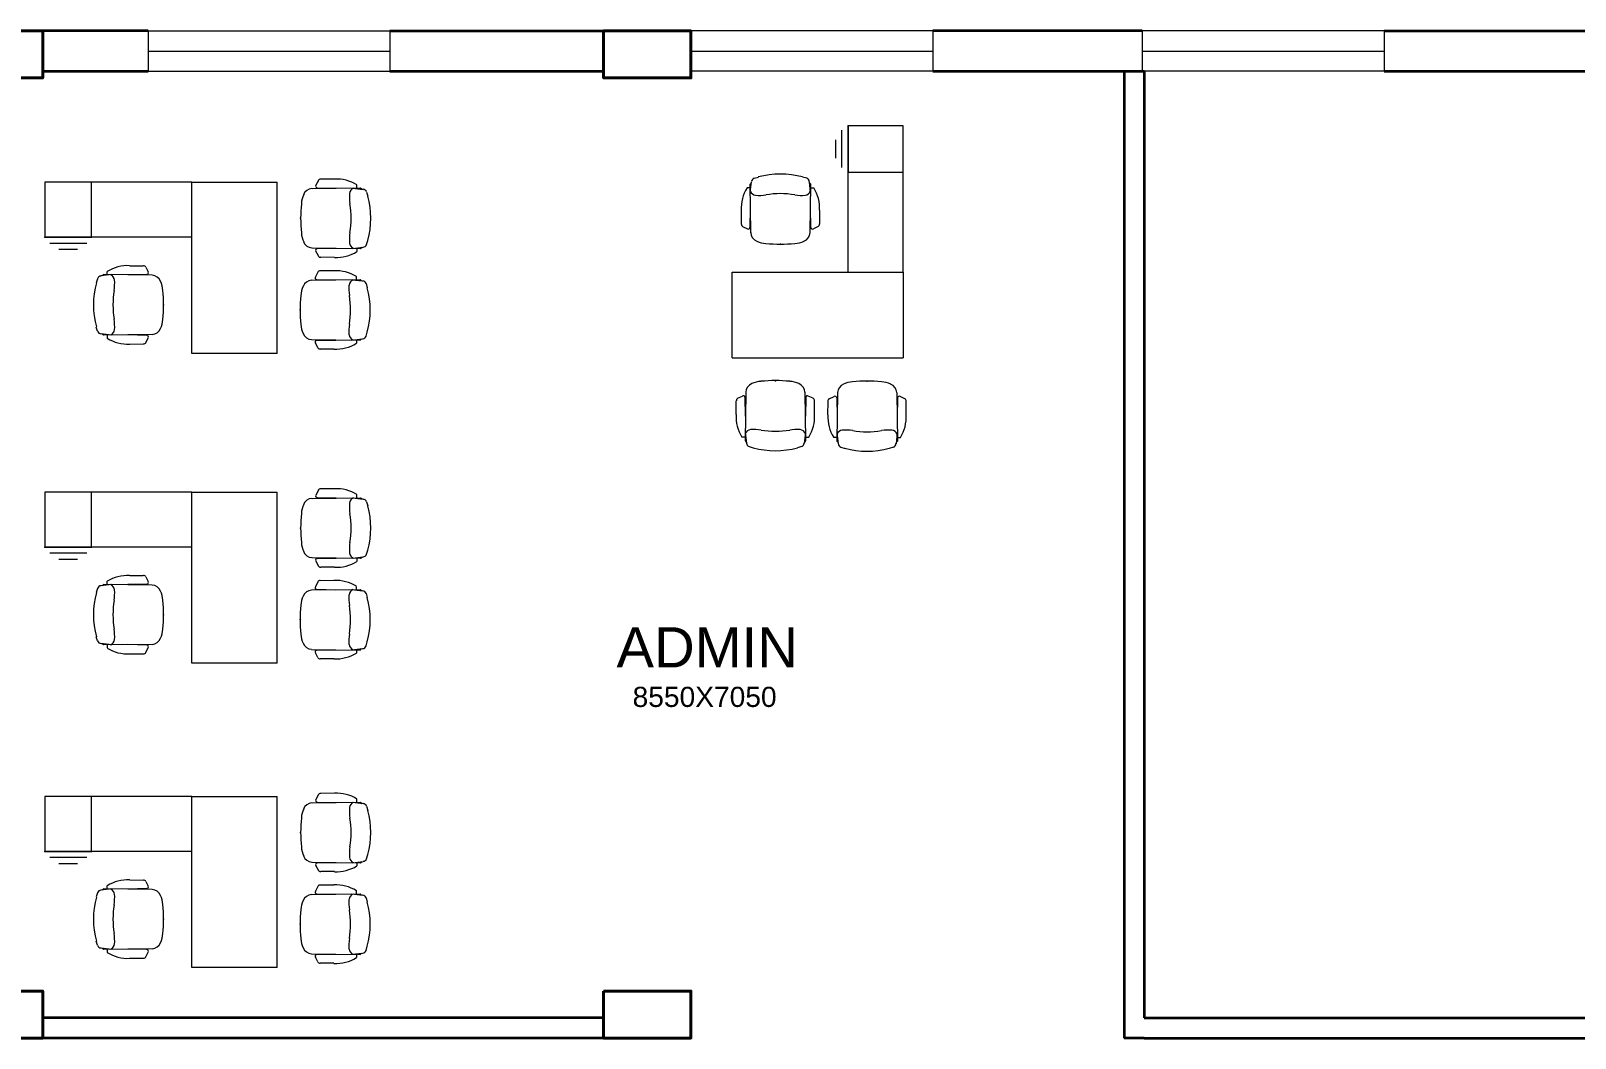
# Model space of a CAD drawing. Header units: inches. Extents: x 5 to 136470, y 9 to 138066.
# Drawn here: x 80944 to 92438, y 32225 to 39725 of the extents above; entities that cross this region are included whole.
import ezdxf

# ---------------------------------------------------------------- set-up
doc = ezdxf.new("R2010")
doc.units = ezdxf.units.IN
doc.header["$MEASUREMENT"] = 0
for name, color, linetype, lineweight in [('1', 7, 'Continuous', 35), ('A_COL', 250, 'Continuous', 40), ('IG-Area', 250, 'Continuous', 30), ('SILL', 251, 'Continuous', 18), ('WINDOW', 252, 'Continuous', 15)]:
    doc.layers.add(name, color=color, linetype=linetype, lineweight=lineweight)
doc.layers.add('FURNITURE', color=253, linetype='Continuous', lineweight=5, transparency=0.05)
doc.styles.add('ROMANS', font='', dxfattribs={"width": 0.8})
doc.styles.get("Standard").update_dxf_attribs({"font": 'arial.ttf'})
doc.styles.get('ROMANS').set_extended_font_data('VNI-Avo')

# ---------------------------------------------------------------- blocks, each defined once
blk = doc.blocks.new('A$C7b2e77e3')
at = {"layer": '1'}
for p, q in [((23784, 28120), (23000, 28120)), ((25584, 28120), (27175, 28120)), ((31184, 28120), (29625, 28120)), ((32984, 28120), (34675, 28120)), ((23000, 27820), (23784, 27820)), ((25584, 27820), (27175, 27820)), ((29625, 27820), (31184, 27820)), ((31050, 27820), (31200, 27820)), ((31050, 27820), (31050, 20620)), ((31200, 27820), (31200, 20770)), ((32984, 27820), (34675, 27820)), ((27175, 20770), (23000, 20770)), ((31200, 20770), (34675, 20770)), ((27825, 20620), (22350, 20620)), ((31200, 20620), (31050, 20620)), ((31200, 20620), (38350, 20620))]:
    blk.add_line(p, q, dxfattribs=at)
at = {"layer": 'A_COL'}
for points in [[(22350, 28120), (22350, 27770), (23000, 27770), (23000, 28120)], [(27175, 28120), (27175, 27770), (27825, 27770), (27825, 28120)], [(22350, 20970), (22350, 20620), (23000, 20620), (23000, 20970)], [(27175, 20970), (27175, 20620), (27825, 20620), (27825, 20970)]]:
    blk.add_lwpolyline(points, close=True, dxfattribs=at)
at = {"layer": 'FURNITURE'}
for p, q in [((28949, 27102), (28949, 27380)), ((28995, 26323), (28995, 27414)), ((28995, 27414), (28995, 27068)), ((29404, 27414), (28995, 27414)), ((29404, 27414), (28995, 27414)), ((29404, 26323), (29404, 27414)), ((28903, 27172), (28903, 27310)), ((25172, 27017), (25070, 27016)), ((28296, 27023), (28327, 27032)), ((28687, 27023), (28656, 27032)), ((28995, 27068), (29404, 27068)), ((24109, 26993), (23017, 26993)), ((23017, 26993), (23017, 26584)), ((23017, 26993), (23017, 26584)), ((23364, 26584), (23364, 26993)), ((24109, 25719), (24109, 26993)), ((24109, 26993), (24746, 26993)), ((24746, 25719), (24746, 26993)), ((25005, 26946), (25366, 26951)), ((25052, 27006), (25034, 26971)), ((25043, 26951), (25185, 26949)), ((25305, 26950), (25385, 26940)), ((25339, 26951), (25339, 26973)), ((25366, 26951), (25377, 26941)), ((25410, 26920), (25420, 26890)), ((28265, 26951), (28243, 26951)), ((28265, 26979), (28275, 26989)), ((28270, 26617), (28265, 26979)), ((28266, 26917), (28276, 26997)), ((28716, 26917), (28707, 26997)), ((28717, 26979), (28707, 26989)), ((28712, 26617), (28717, 26979)), ((28717, 26951), (28739, 26951)), ((28200, 26784), (28200, 26682)), ((28265, 26656), (28268, 26798)), ((28718, 26656), (28715, 26798)), ((28783, 26784), (28782, 26682)), ((24109, 26584), (23017, 26584)), ((23017, 26584), (23364, 26584)), ((25410, 26529), (25420, 26560)), ((28210, 26664), (28246, 26647)), ((28772, 26664), (28737, 26647)), ((23329, 26537), (23052, 26537)), ((23260, 26491), (23121, 26491)), ((25005, 26504), (25366, 26499)), ((25052, 26444), (25034, 26479)), ((25043, 26499), (25185, 26501)), ((25305, 26500), (25385, 26510)), ((25339, 26499), (25339, 26477)), ((25366, 26499), (25377, 26509)), ((23480, 26305), (23480, 26328)), ((23648, 26371), (23749, 26371)), ((23768, 26361), (23785, 26325)), ((25048, 26323), (25031, 26288)), ((25168, 26334), (25066, 26333)), ((25172, 26433), (25070, 26434)), ((28131, 26323), (29404, 26323)), ((28131, 25686), (28131, 26323)), ((29404, 26323), (29404, 25686)), ((23409, 26275), (23399, 26244)), ((23514, 26305), (23434, 26295)), ((23453, 26305), (23442, 26296)), ((23814, 26301), (23453, 26305)), ((23776, 26306), (23634, 26303)), ((25001, 26263), (25363, 26268)), ((25040, 26268), (25182, 26266)), ((25301, 26267), (25381, 26258)), ((25335, 26268), (25335, 26290)), ((25363, 26268), (25373, 26258)), ((25407, 26238), (25416, 26207)), ((23409, 25884), (23399, 25915)), ((23514, 25855), (23434, 25864)), ((23453, 25854), (23442, 25864)), ((25407, 25847), (25416, 25877)), ((23814, 25859), (23453, 25854)), ((23480, 25854), (23480, 25831)), ((23776, 25853), (23634, 25856)), ((23648, 25788), (23749, 25789)), ((23768, 25798), (23785, 25834)), ((25001, 25821), (25363, 25816)), ((25048, 25761), (25031, 25797)), ((25040, 25816), (25182, 25818)), ((25168, 25751), (25066, 25751)), ((25301, 25817), (25381, 25827)), ((25335, 25816), (25335, 25794)), ((25363, 25816), (25373, 25826)), ((24746, 25719), (24109, 25719)), ((28131, 25686), (29404, 25686)), ((28233, 25430), (28228, 25069)), ((28674, 25430), (28679, 25069)), ((28915, 25426), (28911, 25065)), ((29357, 25426), (29362, 25065)), ((28162, 25264), (28163, 25365)), ((28172, 25384), (28208, 25401)), ((28227, 25392), (28230, 25250)), ((28680, 25392), (28677, 25250)), ((28735, 25384), (28699, 25401)), ((28745, 25264), (28744, 25365)), ((28845, 25260), (28846, 25361)), ((28855, 25380), (28891, 25397)), ((28910, 25388), (28913, 25246)), ((29363, 25388), (29360, 25246)), ((29418, 25380), (29382, 25397)), ((29428, 25260), (29427, 25361)), ((28228, 25096), (28205, 25096)), ((28228, 25069), (28237, 25058)), ((28229, 25130), (28238, 25050)), ((28679, 25130), (28669, 25050)), ((28679, 25069), (28670, 25058)), ((28679, 25096), (28702, 25096)), ((28911, 25092), (28888, 25092)), ((28911, 25127), (28921, 25046)), ((28911, 25065), (28920, 25055)), ((29361, 25127), (29352, 25046)), ((29362, 25065), (29352, 25055)), ((29362, 25092), (29385, 25092)), ((28258, 25025), (28289, 25015)), ((28649, 25025), (28618, 25015)), ((28941, 25021), (28972, 25011)), ((29332, 25021), (29301, 25011)), ((24109, 24686), (23017, 24686)), ((23017, 24686), (23017, 24277)), ((23017, 24686), (23017, 24277)), ((23364, 24277), (23364, 24686)), ((24109, 23413), (24109, 24686)), ((24109, 24686), (24746, 24686)), ((24746, 23413), (24746, 24686)), ((25005, 24639), (25366, 24644)), ((25052, 24700), (25034, 24664)), ((25043, 24645), (25185, 24642)), ((25172, 24710), (25070, 24709)), ((25305, 24643), (25385, 24634)), ((25339, 24644), (25339, 24667)), ((25366, 24644), (25377, 24635)), ((25410, 24614), (25420, 24583)), ((24109, 24277), (23017, 24277)), ((23017, 24277), (23364, 24277)), ((25410, 24223), (25420, 24254)), ((23329, 24231), (23052, 24231)), ((23260, 24185), (23121, 24185)), ((25005, 24198), (25366, 24193)), ((25052, 24137), (25034, 24173)), ((25043, 24192), (25185, 24195)), ((25305, 24193), (25385, 24203)), ((25339, 24193), (25339, 24170)), ((25366, 24193), (25377, 24202)), ((23648, 24065), (23749, 24064)), ((23768, 24054), (23785, 24019)), ((25168, 24027), (25066, 24026)), ((25172, 24127), (25070, 24128)), ((23409, 23969), (23399, 23938)), ((23514, 23998), (23434, 23989)), ((23453, 23999), (23442, 23989)), ((23814, 23994), (23453, 23999)), ((23480, 23999), (23480, 24022)), ((23776, 24000), (23634, 23997)), ((25001, 23957), (25363, 23961)), ((25048, 24017), (25031, 23981)), ((25040, 23962), (25182, 23959)), ((25301, 23961), (25381, 23951)), ((25335, 23961), (25335, 23984)), ((25363, 23961), (25373, 23952)), ((25407, 23931), (25416, 23900)), ((23409, 23578), (23399, 23609)), ((25407, 23540), (25416, 23571)), ((23514, 23548), (23434, 23558)), ((23453, 23548), (23442, 23557)), ((23814, 23552), (23453, 23548)), ((23480, 23548), (23480, 23525)), ((23776, 23547), (23634, 23550)), ((23648, 23482), (23749, 23482)), ((23768, 23492), (23785, 23528)), ((25001, 23515), (25363, 23510)), ((25048, 23454), (25031, 23490)), ((25040, 23509), (25182, 23512)), ((25301, 23511), (25381, 23520)), ((25335, 23510), (25335, 23487)), ((25363, 23510), (25373, 23520)), ((24746, 23413), (24109, 23413)), ((25168, 23444), (25066, 23445)), ((24109, 22419), (23017, 22419)), ((23017, 22419), (23017, 22010)), ((23017, 22419), (23017, 22010)), ((23364, 22010), (23364, 22419)), ((24109, 21146), (24109, 22419)), ((24109, 22419), (24746, 22419)), ((24746, 21146), (24746, 22419)), ((25052, 22433), (25034, 22397)), ((25172, 22443), (25070, 22442)), ((25005, 22372), (25366, 22377)), ((25043, 22378), (25185, 22375)), ((25305, 22376), (25385, 22367)), ((25339, 22377), (25339, 22400)), ((25366, 22377), (25377, 22368)), ((25410, 22347), (25420, 22316)), ((24109, 22010), (23017, 22010)), ((23017, 22010), (23364, 22010)), ((23329, 21964), (23052, 21964)), ((25410, 21956), (25420, 21987)), ((23260, 21918), (23121, 21918)), ((25005, 21931), (25366, 21926)), ((25052, 21870), (25034, 21906)), ((25043, 21925), (25185, 21928)), ((25172, 21860), (25070, 21861)), ((25305, 21926), (25385, 21936)), ((25339, 21926), (25339, 21903)), ((25366, 21926), (25377, 21935)), ((23514, 21731), (23434, 21722)), ((23453, 21732), (23442, 21722)), ((23814, 21727), (23453, 21732)), ((23480, 21732), (23480, 21755)), ((23776, 21733), (23634, 21730)), ((23648, 21798), (23749, 21797)), ((23768, 21787), (23785, 21752)), ((25048, 21750), (25031, 21714)), ((25168, 21760), (25066, 21759)), ((23409, 21702), (23399, 21671)), ((25001, 21689), (25363, 21694)), ((25040, 21695), (25182, 21692)), ((25301, 21694), (25381, 21684)), ((25335, 21694), (25335, 21717)), ((25363, 21694), (25373, 21685)), ((25407, 21664), (25416, 21633)), ((23409, 21311), (23399, 21342)), ((23514, 21281), (23434, 21291)), ((23453, 21281), (23442, 21290)), ((23814, 21285), (23453, 21281)), ((23480, 21281), (23480, 21258)), ((23776, 21280), (23634, 21283)), ((25407, 21273), (25416, 21304)), ((23648, 21215), (23749, 21215)), ((23768, 21225), (23785, 21261)), ((25001, 21248), (25363, 21243)), ((25048, 21187), (25031, 21223)), ((25040, 21242), (25182, 21245)), ((25168, 21177), (25066, 21178)), ((25301, 21244), (25381, 21253)), ((25335, 21243), (25335, 21220)), ((25363, 21243), (25373, 21253)), ((24746, 21146), (24109, 21146))]:
    blk.add_line(p, q, dxfattribs=at)
for centre, radius, start, end in [((25067, 26998), 17.9, 81.6738, 152.8287), ((25187, 26729), 288, 58.0573, 92.9695), ((28305, 26996), 28.4, 108.152, 177.2969), ((28491, 26426), 628, 74.8107, 105.1893), ((28678, 26996), 28.4, 2.7031, 71.848), ((25100, 26827), 174, 154.7303, 177.8371), ((25010, 26872), 74.1, 94.1914, 157.2111), ((25044, 26964), 12.2, 146.5756, 266.1283), ((25601, 26885), 318, 175.4109, 189.5754), ((25329, 26906), 45.2, 109.5385, 175.4123), ((25329, 26906), 45.2, 109.5385, 175.4123), ((25384, 26912), 28.4, 18.152, 87.2969), ((28487, 26799), 288, 148.0573, 182.9695), ((28310, 26942), 45.2, 199.5385, 265.4123), ((28310, 26942), 45.2, 199.5385, 265.4123), ((28331, 27213), 318, 265.4109, 279.5754), ((28491, 26267), 641, 80.4247, 99.5753), ((28651, 27213), 318, 260.4246, 274.5891), ((28672, 26942), 45.2, 274.5877, 340.4615), ((28495, 26799), 288, 357.0305, 31.9427), ((26000, 26725), 1080, 174.2714, 185.7286), ((24655, 26725), 641, 350.4247, 9.5753), ((24814, 26725), 628, 344.8107, 15.1893), ((28218, 26680), 17.9, 171.6738, 242.8287), ((28764, 26680), 17.9, 297.1713, 8.3262), ((25100, 26623), 174, 182.1629, 205.2697), ((25601, 26565), 318, 170.4246, 184.5891), ((28252, 26656), 12.2, 236.5756, 356.1283), ((28344, 26623), 74.1, 184.1914, 247.2111), ((28390, 26712), 174, 244.7303, 267.8371), ((28593, 26712), 174, 272.1629, 295.2697), ((28638, 26623), 74.1, 292.7889, 355.8086), ((28730, 26656), 12.2, 183.8717, 303.4244), ((25010, 26578), 74.1, 202.7889, 265.8086), ((25044, 26486), 12.2, 93.8717, 213.4244), ((25067, 26452), 17.9, 207.1713, 278.3262), ((25187, 26721), 288, 267.0305, 301.9427), ((25329, 26544), 45.2, 184.5877, 250.4615), ((25384, 26538), 28.4, 272.7031, 341.848), ((28491, 27612), 1080, 264.2714, 275.7286), ((23632, 26084), 288, 87.0305, 121.9427), ((23752, 26353), 17.9, 27.1713, 98.3262), ((23775, 26318), 12.2, 273.8717, 33.4244), ((25064, 26315), 17.9, 81.6738, 152.8287), ((25183, 26046), 288, 58.0573, 92.9695), ((24006, 26080), 628, 164.8107, 195.1893), ((23436, 26266), 28.4, 92.7031, 161.848), ((23490, 26261), 45.2, 4.5877, 70.4615), ((23218, 26240), 318, 350.4246, 4.5891), ((23809, 26227), 74.1, 22.7889, 85.8086), ((23720, 26181), 174, 2.1629, 25.2697), ((25096, 26144), 174, 154.7303, 177.8371), ((25007, 26189), 74.1, 94.1914, 157.2111), ((25040, 26281), 12.2, 146.5756, 266.1283), ((25597, 26202), 318, 175.4109, 189.5754), ((25326, 26223), 45.2, 109.5385, 175.4123), ((25326, 26223), 45.2, 109.5385, 175.4123), ((25380, 26229), 28.4, 18.152, 87.2969), ((24164, 26080), 641, 170.4247, 189.5753), ((22820, 26080), 1080, 354.2714, 5.7286), ((25996, 26042), 1080, 174.2714, 185.7286), ((24651, 26042), 641, 350.4247, 9.5753), ((24810, 26042), 628, 344.8107, 15.1893), ((23436, 25893), 28.4, 198.152, 267.2969), ((23490, 25899), 45.2, 289.5385, 355.4123), ((23490, 25899), 45.2, 289.5385, 355.4123), ((23218, 25920), 318, 355.4109, 9.5754), ((23809, 25933), 74.1, 274.1914, 337.2111), ((23720, 25978), 174, 334.7303, 357.8371), ((25096, 25941), 174, 182.1629, 205.2697), ((25007, 25895), 74.1, 202.7889, 265.8086), ((25597, 25882), 318, 170.4246, 184.5891), ((23632, 26076), 288, 238.0573, 272.9695), ((23752, 25807), 17.9, 261.6738, 332.8287), ((23775, 25841), 12.2, 326.5756, 86.1283), ((25040, 25803), 12.2, 93.8717, 213.4244), ((25064, 25769), 17.9, 207.1713, 278.3262), ((25183, 26038), 288, 267.0305, 301.9427), ((25326, 25861), 45.2, 184.5877, 250.4615), ((25380, 25856), 28.4, 272.7031, 341.848), ((28215, 25391), 12.2, 3.8717, 123.4244), ((28307, 25425), 74.1, 112.7889, 175.8086), ((28352, 25336), 174, 92.1629, 115.2697), ((28454, 24436), 1080, 84.2714, 95.7286), ((28555, 25336), 174, 64.7303, 87.8371), ((28600, 25425), 74.1, 4.1914, 67.2111), ((28692, 25391), 12.2, 56.5756, 176.1283), ((28990, 25421), 74.1, 112.7889, 175.8086), ((29035, 25332), 174, 92.1629, 115.2697), ((29136, 24432), 1080, 84.2714, 95.7286), ((29238, 25332), 174, 64.7303, 87.8371), ((29283, 25421), 74.1, 4.1914, 67.2111), ((28181, 25368), 17.9, 117.1713, 188.3262), ((28727, 25368), 17.9, 351.6738, 62.8287), ((28863, 25364), 17.9, 117.1713, 188.3262), ((28898, 25387), 12.2, 3.8717, 123.4244), ((29375, 25387), 12.2, 56.5756, 176.1283), ((29409, 25364), 17.9, 351.6738, 62.8287), ((28449, 25248), 288, 177.0305, 211.9427), ((28458, 25248), 288, 328.0573, 2.9695), ((29132, 25245), 288, 177.0305, 211.9427), ((29140, 25245), 288, 328.0573, 2.9695), ((28272, 25106), 45.2, 94.5877, 160.4615), ((28294, 24834), 318, 80.4246, 94.5891), ((28454, 25780), 641, 260.4247, 279.5753), ((28613, 24834), 318, 85.4109, 99.5754), ((28635, 25106), 45.2, 19.5385, 85.4123), ((28635, 25106), 45.2, 19.5385, 85.4123), ((28955, 25102), 45.2, 94.5877, 160.4615), ((28977, 24830), 318, 80.4246, 94.5891), ((29136, 25776), 641, 260.4247, 279.5753), ((29296, 24830), 318, 85.4109, 99.5754), ((29317, 25102), 45.2, 19.5385, 85.4123), ((29317, 25102), 45.2, 19.5385, 85.4123), ((28267, 25052), 28.4, 182.7031, 251.848), ((28454, 25622), 628, 254.8107, 285.1893), ((28640, 25052), 28.4, 288.152, 357.2969), ((28950, 25048), 28.4, 182.7031, 251.848), ((29136, 25618), 628, 254.8107, 285.1893), ((29323, 25048), 28.4, 288.152, 357.2969), ((25010, 24565), 74.1, 94.1914, 157.2111), ((25044, 24657), 12.2, 146.5756, 266.1283), ((25067, 24692), 17.9, 81.6738, 152.8287), ((25187, 24423), 288, 58.0573, 92.9695), ((25601, 24578), 318, 175.4109, 189.5754), ((25329, 24600), 45.2, 109.5385, 175.4123), ((25329, 24600), 45.2, 109.5385, 175.4123), ((25384, 24605), 28.4, 18.152, 87.2969), ((26000, 24418), 1080, 174.2714, 185.7286), ((25100, 24520), 174, 154.7303, 177.8371), ((24655, 24418), 641, 350.4247, 9.5753), ((24814, 24418), 628, 344.8107, 15.1893), ((25100, 24317), 174, 182.1629, 205.2697), ((25601, 24259), 318, 170.4246, 184.5891), ((25010, 24272), 74.1, 202.7889, 265.8086), ((25044, 24180), 12.2, 93.8717, 213.4244), ((25187, 24414), 288, 267.0305, 301.9427), ((25329, 24237), 45.2, 184.5877, 250.4615), ((25384, 24232), 28.4, 272.7031, 341.848), ((23632, 23777), 288, 87.0305, 121.9427), ((23752, 24046), 17.9, 27.1713, 98.3262), ((25064, 24009), 17.9, 81.6738, 152.8287), ((25067, 24145), 17.9, 207.1713, 278.3262), ((25183, 23740), 288, 58.0573, 92.9695), ((24006, 23773), 628, 164.8107, 195.1893), ((23436, 23960), 28.4, 92.7031, 161.848), ((23490, 23954), 45.2, 4.5877, 70.4615), ((23218, 23933), 318, 350.4246, 4.5891), ((23775, 24012), 12.2, 273.8717, 33.4244), ((23809, 23920), 74.1, 22.7889, 85.8086), ((23720, 23875), 174, 2.1629, 25.2697), ((25096, 23837), 174, 154.7303, 177.8371), ((25007, 23882), 74.1, 94.1914, 157.2111), ((25040, 23974), 12.2, 146.5756, 266.1283), ((25597, 23895), 318, 175.4109, 189.5754), ((25326, 23917), 45.2, 109.5385, 175.4123), ((25326, 23917), 45.2, 109.5385, 175.4123), ((25380, 23922), 28.4, 18.152, 87.2969), ((24164, 23773), 641, 170.4247, 189.5753), ((22820, 23773), 1080, 354.2714, 5.7286), ((25996, 23736), 1080, 174.2714, 185.7286), ((24651, 23736), 641, 350.4247, 9.5753), ((24810, 23736), 628, 344.8107, 15.1893), ((23436, 23587), 28.4, 198.152, 267.2969), ((23490, 23592), 45.2, 289.5385, 355.4123), ((23490, 23592), 45.2, 289.5385, 355.4123), ((23218, 23613), 318, 355.4109, 9.5754), ((23809, 23626), 74.1, 274.1914, 337.2111), ((23720, 23672), 174, 334.7303, 357.8371), ((25096, 23634), 174, 182.1629, 205.2697), ((25597, 23576), 318, 170.4246, 184.5891), ((23632, 23769), 288, 238.0573, 272.9695), ((23752, 23500), 17.9, 261.6738, 332.8287), ((23775, 23535), 12.2, 326.5756, 86.1283), ((25007, 23589), 74.1, 202.7889, 265.8086), ((25040, 23497), 12.2, 93.8717, 213.4244), ((25064, 23463), 17.9, 207.1713, 278.3262), ((25183, 23732), 288, 267.0305, 301.9427), ((25326, 23555), 45.2, 184.5877, 250.4615), ((25380, 23549), 28.4, 272.7031, 341.848), ((25067, 22424), 17.9, 81.6738, 152.8287), ((25187, 22156), 288, 58.0573, 92.9695), ((25100, 22253), 174, 154.7303, 177.8371), ((25010, 22298), 74.1, 94.1914, 157.2111), ((25044, 22390), 12.2, 146.5756, 266.1283), ((25601, 22311), 318, 175.4109, 189.5754), ((25329, 22333), 45.2, 109.5385, 175.4123), ((25329, 22333), 45.2, 109.5385, 175.4123), ((25384, 22338), 28.4, 18.152, 87.2969), ((24814, 22151), 628, 344.8107, 15.1893), ((26000, 22151), 1080, 174.2714, 185.7286), ((24655, 22151), 641, 350.4247, 9.5753), ((25100, 22050), 174, 182.1629, 205.2697), ((25010, 22005), 74.1, 202.7889, 265.8086), ((25601, 21992), 318, 170.4246, 184.5891), ((25329, 21970), 45.2, 184.5877, 250.4615), ((25384, 21965), 28.4, 272.7031, 341.848), ((25044, 21913), 12.2, 93.8717, 213.4244), ((25067, 21878), 17.9, 207.1713, 278.3262), ((25187, 22147), 288, 267.0305, 301.9427), ((23632, 21510), 288, 87.0305, 121.9427), ((23490, 21687), 45.2, 4.5877, 70.4615), ((23752, 21779), 17.9, 27.1713, 98.3262), ((23775, 21745), 12.2, 273.8717, 33.4244), ((23809, 21653), 74.1, 22.7889, 85.8086), ((25064, 21742), 17.9, 81.6738, 152.8287), ((25183, 21473), 288, 58.0573, 92.9695), ((24006, 21506), 628, 164.8107, 195.1893), ((23436, 21693), 28.4, 92.7031, 161.848), ((24164, 21506), 641, 170.4247, 189.5753), ((23218, 21666), 318, 350.4246, 4.5891), ((23720, 21608), 174, 2.1629, 25.2697), ((22820, 21506), 1080, 354.2714, 5.7286), ((25096, 21570), 174, 154.7303, 177.8371), ((25007, 21615), 74.1, 94.1914, 157.2111), ((25040, 21707), 12.2, 146.5756, 266.1283), ((25597, 21628), 318, 175.4109, 189.5754), ((25326, 21650), 45.2, 109.5385, 175.4123), ((25326, 21650), 45.2, 109.5385, 175.4123), ((25380, 21655), 28.4, 18.152, 87.2969), ((24810, 21469), 628, 344.8107, 15.1893), ((25996, 21469), 1080, 174.2714, 185.7286), ((24651, 21469), 641, 350.4247, 9.5753), ((23218, 21346), 318, 355.4109, 9.5754), ((23720, 21405), 174, 334.7303, 357.8371), ((23436, 21320), 28.4, 198.152, 267.2969), ((23490, 21325), 45.2, 289.5385, 355.4123), ((23490, 21325), 45.2, 289.5385, 355.4123), ((23775, 21267), 12.2, 326.5756, 86.1283), ((23809, 21359), 74.1, 274.1914, 337.2111), ((25096, 21367), 174, 182.1629, 205.2697), ((25007, 21322), 74.1, 202.7889, 265.8086), ((25597, 21309), 318, 170.4246, 184.5891), ((25326, 21287), 45.2, 184.5877, 250.4615), ((25380, 21282), 28.4, 272.7031, 341.848), ((23632, 21502), 288, 238.0573, 272.9695), ((23752, 21233), 17.9, 261.6738, 332.8287), ((25040, 21230), 12.2, 93.8717, 213.4244), ((25064, 21196), 17.9, 207.1713, 278.3262), ((25183, 21464), 288, 267.0305, 301.9427)]:
    blk.add_arc(centre, radius, start, end, dxfattribs=at)
for p in [(28995, 27414), (28995, 27068), (24920, 26725), (23017, 26584), (23364, 26584), (28491, 26532), (23899, 26080), (24916, 26042), (28454, 25515), (29136, 25512), (24920, 24418), (23017, 24277), (23364, 24277), (23899, 23773), (24916, 23736), (24920, 22151), (23017, 22010), (23364, 22010), (23899, 21506), (24916, 21469)]:
    blk.add_point(p, dxfattribs=at)
at = {"layer": 'SILL'}
for p, q in [((23784, 28120), (25584, 28120)), ((29625, 28120), (27825, 28120)), ((32984, 28120), (31184, 28120)), ((23784, 27820), (25584, 27820)), ((29625, 27820), (27825, 27820)), ((32984, 27820), (31184, 27820))]:
    blk.add_line(p, q, dxfattribs=at)
at = {"layer": 'WINDOW'}
for p, q in [((23784, 28120), (23784, 27820)), ((25584, 28120), (25584, 27820)), ((27825, 28120), (27825, 27820)), ((29625, 28120), (29625, 27820)), ((31184, 28120), (31184, 27820)), ((32984, 28120), (32984, 27820)), ((23784, 27970), (25584, 27970)), ((27825, 27970), (29625, 27970)), ((31184, 27970), (32984, 27970))]:
    blk.add_line(p, q, dxfattribs=at)
at = {"color": 0, "linetype": 'ByBlock', "style": 'ROMANS'}
for tag, p in [('+1200', (24241, 16554)), ('+00', (29332, 8469))]:
    blk.add_attdef(tag, p, '', height=132, dxfattribs=at)
at = {"layer": 'IG-Area', "attachment_point": 1}
for s, insert, char_height in [('ADMIN', (27271, 23680), 300), ('8550X7050', (27391, 23236), 150)]:
    blk.add_mtext_dynamic_manual_height_columns(s, width=38356.19, gutter_width=12.5, heights=[0], dxfattribs=dict(at, insert=insert, char_height=char_height))

msp = doc.modelspace()

# ---------------------------------------------------------------- block references
msp.add_blockref('A$C7b2e77e3', (58032, 11605))

doc.saveas('drawing.dxf')
